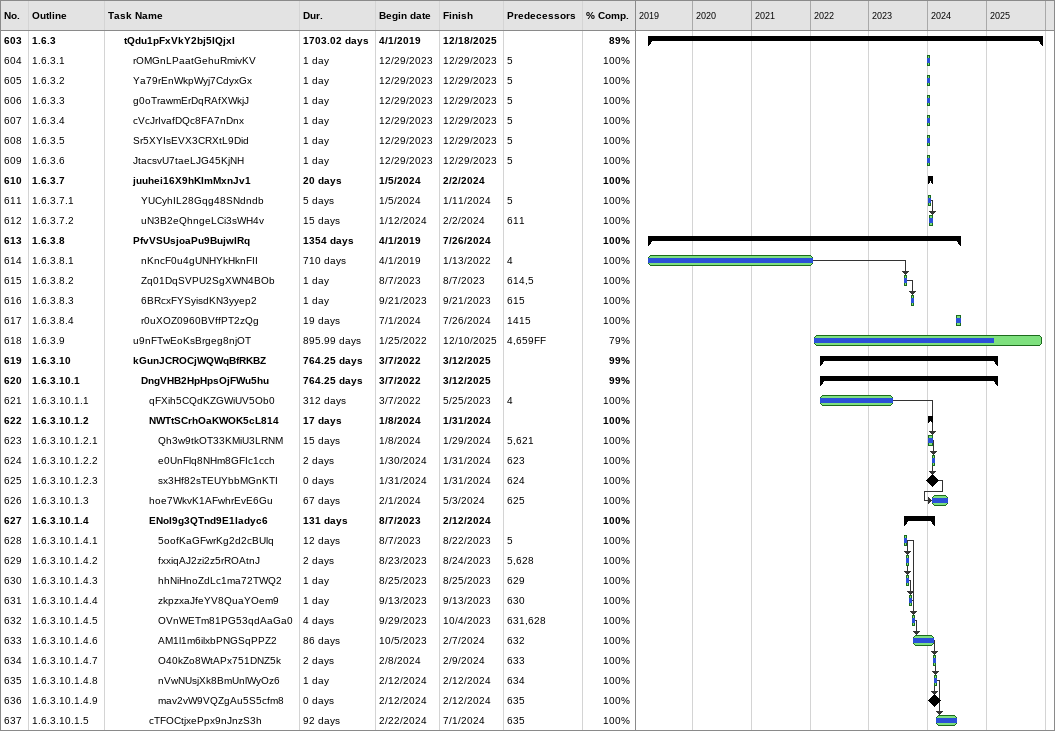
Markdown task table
| ID | WBS | Task | Duration | Start | Finish | Predecessors | % complete |
|---|---|---|---|---|---|---|---|
| 603 | 1.6.3 | **tQdu1pFxVkY2bj5IQjxI** | 1703.02d | 2019-04-01 | 2025-12-18 |  | 89 |
| 604 | 1.6.3.1 | rOMGnLPaatGehuRmivKV | 1d | 2023-12-29 | 2023-12-29 | 5 | 100 |
| 605 | 1.6.3.2 | Ya79rEnWkpWyj7CdyxGx | 1d | 2023-12-29 | 2023-12-29 | 5 | 100 |
| 606 | 1.6.3.3 | g0oTrawmErDqRAfXWkjJ | 1d | 2023-12-29 | 2023-12-29 | 5 | 100 |
| 607 | 1.6.3.4 | cVcJrIvafDQc8FA7nDnx | 1d | 2023-12-29 | 2023-12-29 | 5 | 100 |
| 608 | 1.6.3.5 | Sr5XYIsEVX3CRXtL9Did | 1d | 2023-12-29 | 2023-12-29 | 5 | 100 |
| 609 | 1.6.3.6 | JtacsvU7taeLJG45KjNH | 1d | 2023-12-29 | 2023-12-29 | 5 | 100 |
| 610 | 1.6.3.7 | **juuhei16X9hKImMxnJv1** | 20d | 2024-01-05 | 2024-02-02 |  | 100 |
| 611 | 1.6.3.7.1 | YUCyhIL28Gqg48SNdndb | 5d | 2024-01-05 | 2024-01-11 | 5 | 100 |
| 612 | 1.6.3.7.2 | uN3B2eQhngeLCi3sWH4v | 15d | 2024-01-12 | 2024-02-02 | 611 | 100 |
| 613 | 1.6.3.8 | **PfvVSUsjoaPu9BujwIRq** | 1354d | 2019-04-01 | 2024-07-26 |  | 100 |
| 614 | 1.6.3.8.1 | nKncF0u4gUNHYkHknFII | 710d | 2019-04-01 | 2022-01-13 | 4 | 100 |
| 615 | 1.6.3.8.2 | Zq01DqSVPU2SgXWN4BOb | 1d | 2023-08-07 | 2023-08-07 | 614, 5 | 100 |
| 616 | 1.6.3.8.3 | 6BRcxFYSyisdKN3yyep2 | 1d | 2023-09-21 | 2023-09-21 | 615 | 100 |
| 617 | 1.6.3.8.4 | r0uXOZ0960BVffPT2zQg | 19d | 2024-07-01 | 2024-07-26 | 1415 | 100 |
| 618 | 1.6.3.9 | u9nFTwEoKsBrgeg8njOT | 895.99d | 2022-01-25 | 2025-12-10 | 4, 659FF | 79 |
| 619 | 1.6.3.10 | **kGunJCROCjWQWqBfRKBZ** | 764.25d | 2022-03-07 | 2025-03-12 |  | 99 |
| 620 | 1.6.3.10.1 | **DngVHB2HpHpsOjFWu5hu** | 764.25d | 2022-03-07 | 2025-03-12 |  | 99 |
| 621 | 1.6.3.10.1.1 | qFXih5CQdKZGWiUV5Ob0 | 312d | 2022-03-07 | 2023-05-25 | 4 | 100 |
| 622 | 1.6.3.10.1.2 | **NWTtSCrhOaKWOK5cL814** | 17d | 2024-01-08 | 2024-01-31 |  | 100 |
| 623 | 1.6.3.10.1.2.1 | Qh3w9tkOT33KMiU3LRNM | 15d | 2024-01-08 | 2024-01-29 | 5, 621 | 100 |
| 624 | 1.6.3.10.1.2.2 | e0UnFlq8NHm8GFIc1cch | 2d | 2024-01-30 | 2024-01-31 | 623 | 100 |
| 625 | 1.6.3.10.1.2.3 | sx3Hf82sTEUYbbMGnKTI | 0d | 2024-01-31 | 2024-01-31 | 624 | 100 |
| 626 | 1.6.3.10.1.3 | hoe7WkvK1AFwhrEvE6Gu | 67d | 2024-02-01 | 2024-05-03 | 625 | 100 |
| 627 | 1.6.3.10.1.4 | **ENoI9g3QTnd9E1ladyc6** | 131d | 2023-08-07 | 2024-02-12 |  | 100 |
| 628 | 1.6.3.10.1.4.1 | 5oofKaGFwrKg2d2cBUlq | 12d | 2023-08-07 | 2023-08-22 | 5 | 100 |
| 629 | 1.6.3.10.1.4.2 | fxxiqAJ2zi2z5rROAtnJ | 2d | 2023-08-23 | 2023-08-24 | 5, 628 | 100 |
| 630 | 1.6.3.10.1.4.3 | hhNiHnoZdLc1ma72TWQ2 | 1d | 2023-08-25 | 2023-08-25 | 629 | 100 |
| 631 | 1.6.3.10.1.4.4 | zkpzxaJfeYV8QuaYOem9 | 1d | 2023-09-13 | 2023-09-13 | 630 | 100 |
| 632 | 1.6.3.10.1.4.5 | OVnWETm81PG53qdAaGa0 | 4d | 2023-09-29 | 2023-10-04 | 631, 628 | 100 |
| 633 | 1.6.3.10.1.4.6 | AM1l1m6ilxbPNGSqPPZ2 | 86d | 2023-10-05 | 2024-02-07 | 632 | 100 |
| 634 | 1.6.3.10.1.4.7 | O40kZo8WtAPx751DNZ5k | 2d | 2024-02-08 | 2024-02-09 | 633 | 100 |
| 635 | 1.6.3.10.1.4.8 | nVwNUsjXk8BmUnlWyOz6 | 1d | 2024-02-12 | 2024-02-12 | 634 | 100 |
| 636 | 1.6.3.10.1.4.9 | mav2vW9VQZgAu5S5cfm8 | 0d | 2024-02-12 | 2024-02-12 | 635 | 100 |
| 637 | 1.6.3.10.1.5 | cTFOCtjxePpx9nJnzS3h | 92d | 2024-02-22 | 2024-07-01 | 635 | 100 |
